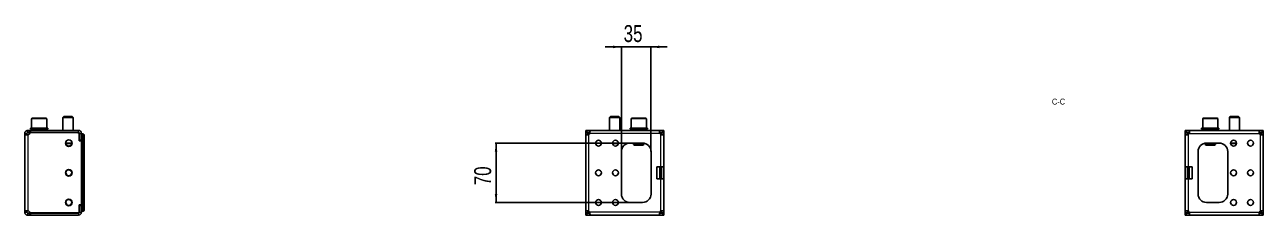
# Model space of a CAD drawing. Header units: millimetres. Extents: x -438 to 2930, y -670 to 593.
# Drawn here: x 1467 to 2930, y 195 to 420 of the extents above; entities that cross this region are included whole.
import ezdxf

# ---------------------------------------------------------------- set-up
doc = ezdxf.new("R2010")
doc.units = ezdxf.units.MM
doc.layers.add('FORMAT', color=7, linetype='Continuous')
doc.styles.add('SLDTEXTSTYLE0', font='TXT', dxfattribs={"width": 0.75})
doc.dimstyles.new('SLDDIMSTYLE0', dxfattribs={"dimtxt": 20, "dimasz": 10, "dimexe": 0, "dimexo": 0.0625, "dimgap": 5, "dimtad": 2, "dimdec": 1, "dimrnd": 1e-09, "dimzin": 12, "dimdsep": 46, "dimtxsty": 'SLDTEXTSTYLE0', "dimsah": 1, "dimcen": 0.09, "dimadec": 0, "dimazin": 3, "dimtfac": 1, "dimtofl": 0, "dimtmove": 0, "dimatfit": 3, "dimfxl": 0, "dimfrac": 2, "dimtolj": 1, "dimtzin": 12, "dimarcsym": 0})
doc.dimstyles.new('SLDDIMSTYLE1', dxfattribs={"dimtxt": 20, "dimasz": 10, "dimexe": 0, "dimexo": 0.0625, "dimgap": 5, "dimtad": 2, "dimdec": 1, "dimrnd": 1e-09, "dimzin": 12, "dimdsep": 46, "dimtxsty": 'SLDTEXTSTYLE0', "dimsah": 1, "dimcen": 0.09, "dimadec": 0, "dimazin": 3, "dimtfac": 1, "dimtmove": 0, "dimatfit": 0, "dimfxl": 0, "dimfrac": 2, "dimtolj": 1, "dimtzin": 12, "dimarcsym": 0})

# ---------------------------------------------------------------- blocks, each defined once
blk = doc.blocks.new('_D_9')
at = {"layer": 'FORMAT'}
for p, q in [((2171.5, 393.4), (2152.3, 393.4)), ((2171.5, 270), (2171.5, 394.4)), ((2206.5, 393.4), (2171.5, 393.4)), ((2206.5, 270), (2206.5, 394.4)), ((2206.5, 393.4), (2225.7, 393.4))]:
    blk.add_line(p, q, dxfattribs=at)
for points in [[(2171.5, 393.4), (2161.5, 395), (2161.5, 391.9)], [(2206.5, 393.4), (2216.5, 391.9), (2216.5, 395)]]:
    blk.add_solid(points, dxfattribs=at)
at = {"layer": 'FORMAT', "insert": (2174.2, 419.2), "char_height": 20, "attachment_point": 1, "style": 'SLDTEXTSTYLE0'}
blk.add_mtext('35', dxfattribs=at)
blk = doc.blocks.new('_D_10')
at = {"layer": 'FORMAT'}
for p, q in [((2181.5, 279.9), (2022.5, 279.9)), ((2023.5, 209.9), (2023.5, 279.9)), ((2181.5, 209.9), (2022.5, 209.9))]:
    blk.add_line(p, q, dxfattribs=at)
for points in [[(2023.5, 279.9), (2022, 269.9), (2025, 269.9)], [(2023.5, 209.9), (2025, 219.9), (2022, 219.9)]]:
    blk.add_solid(points, dxfattribs=at)
at = {"layer": 'FORMAT', "insert": (1997.7, 230.2), "char_height": 20, "attachment_point": 1, "rotation": 90, "style": 'SLDTEXTSTYLE0'}
blk.add_mtext('70', dxfattribs=at)

msp = doc.modelspace()

# ---------------------------------------------------------------- linework, layer by layer
at = {"color": 7, "linetype": 'Continuous', "lineweight": 25}
for p, q in [((1474.96, 308.45), (1474.96, 297.45)), ((1475.96, 309.45), (1491.96, 309.45)), ((1492.96, 297.45), (1492.96, 308.45)), ((1513.04, 311.45), (1511.96, 310.37)), ((1511.96, 310.37), (1511.96, 294.95)), ((1523.96, 310.37), (1511.96, 310.37)), ((1522.89, 311.45), (1513.04, 311.45)), ((1523.96, 310.37), (1522.89, 311.45)), ((1523.96, 294.95), (1523.96, 310.37)), ((2158.58, 311.45), (2157.51, 310.37)), ((2157.51, 310.37), (2157.51, 294.95)), ((2169.51, 310.37), (2157.51, 310.37)), ((2168.43, 311.45), (2158.58, 311.45)), ((2169.51, 310.37), (2168.43, 311.45)), ((2169.51, 294.95), (2169.51, 310.37)), ((2183.01, 308.45), (2183.01, 297.45)), ((2184.01, 309.45), (2192.4, 309.45)), ((2192.4, 309.45), (2200.01, 309.45)), ((2201.01, 297.45), (2201.01, 308.45)), ((2858.01, 308.45), (2858.01, 297.45)), ((2859.01, 309.45), (2867.35, 309.45)), ((2867.35, 309.45), (2875.01, 309.45)), ((2876.01, 297.45), (2876.01, 308.45)), ((2890.58, 311.45), (2889.51, 310.37)), ((2889.51, 310.37), (2889.51, 294.95)), ((2901.51, 310.37), (2889.51, 310.37)), ((2900.43, 311.45), (2890.58, 311.45)), ((2901.51, 310.37), (2900.43, 311.45)), ((2901.51, 294.95), (2901.51, 310.37)), ((1470.46, 292.45), (1470.46, 294.95)), ((1472.86, 294.95), (1470.46, 294.95)), ((1472.86, 294.95), (1472.86, 292.45)), ((1472.86, 294.95), (1473.86, 294.95)), ((1473.71, 297.45), (1473.71, 296.45)), ((1473.71, 297.45), (1473.72, 297.45)), ((1473.71, 296.45), (1473.72, 296.45)), ((1473.72, 297.45), (1473.72, 297.2)), ((1474.51, 297.45), (1473.72, 297.45)), ((1473.72, 296.45), (1473.72, 296.7)), ((1474.51, 296.45), (1473.72, 296.45)), ((1530.46, 294.95), (1473.86, 294.95)), ((1474.51, 297.45), (1474.61, 297.45)), ((1474.51, 296.45), (1474.61, 296.45)), ((1474.61, 297.45), (1474.61, 297.2)), ((1476.75, 297.45), (1474.61, 297.45)), ((1474.61, 296.45), (1474.61, 296.7)), ((1476.75, 296.45), (1474.61, 296.45)), ((1476.75, 297.45), (1476.93, 297.45)), ((1476.75, 296.45), (1476.93, 296.45)), ((1476.93, 297.45), (1476.93, 297.2)), ((1480.09, 297.45), (1476.93, 297.45)), ((1476.93, 296.45), (1476.93, 296.7)), ((1480.09, 296.45), (1476.93, 296.45)), ((1477.96, 296.45), (1477.96, 294.95)), ((1480.09, 297.45), (1480.32, 297.45)), ((1480.09, 296.45), (1480.32, 296.45)), ((1480.32, 297.45), (1480.32, 297.2)), ((1484.01, 297.45), (1480.32, 297.45)), ((1480.32, 296.45), (1480.32, 296.7)), ((1484.01, 296.45), (1480.32, 296.45)), ((1484.01, 297.45), (1484.1, 297.45)), ((1484.01, 296.45), (1484.19, 296.45)), ((1484.19, 296.45), (1484.26, 296.45)), ((1484.23, 297.45), (1484.26, 297.45)), ((1484.26, 297.45), (1484.26, 297.2)), ((1487.93, 297.45), (1484.26, 297.45)), ((1484.26, 296.45), (1484.26, 296.7)), ((1487.93, 296.45), (1484.26, 296.45)), ((1487.93, 297.45), (1488.16, 297.45)), ((1487.93, 296.45), (1488.16, 296.45)), ((1488.16, 297.45), (1488.16, 297.2)), ((1491.25, 297.45), (1488.16, 297.45)), ((1488.16, 296.45), (1488.16, 296.7)), ((1491.25, 296.45), (1488.16, 296.45)), ((1489.96, 294.95), (1489.96, 296.45)), ((1491.25, 297.45), (1491.42, 297.45)), ((1491.25, 296.45), (1491.42, 296.45)), ((1491.42, 297.45), (1491.42, 297.2)), ((1493.45, 297.45), (1491.42, 297.45)), ((1491.42, 296.45), (1491.42, 296.7)), ((1493.45, 296.45), (1491.42, 296.45)), ((1493.45, 297.45), (1493.54, 297.45)), ((1493.45, 296.45), (1493.54, 296.45)), ((1493.54, 297.45), (1493.54, 297.2)), ((1494.21, 297.45), (1493.54, 297.45)), ((1493.54, 296.45), (1493.54, 296.7)), ((1494.21, 296.45), (1493.54, 296.45)), ((1494.21, 296.45), (1494.21, 297.45)), ((2129.51, 292.45), (2129.51, 294.95)), ((2129.51, 294.95), (2130.62, 294.95)), ((2134.34, 294.95), (2130.62, 294.95)), ((2216.68, 294.95), (2134.34, 294.95)), ((2134.34, 294.95), (2134.34, 292.73)), ((2181.76, 297.45), (2181.76, 296.45)), ((2181.76, 297.45), (2181.76, 297.2)), ((2182.59, 297.45), (2181.76, 297.45)), ((2181.76, 297.45), (2181.76, 297.45)), ((2181.76, 296.45), (2181.76, 296.7)), ((2182.59, 296.45), (2181.76, 296.45)), ((2181.76, 296.45), (2181.76, 296.45)), ((2182.59, 297.45), (2182.69, 297.45)), ((2182.59, 296.45), (2182.69, 296.45)), ((2182.69, 297.45), (2182.69, 297.2)), ((2184.86, 297.45), (2182.69, 297.45)), ((2182.69, 296.45), (2182.69, 296.7)), ((2184.86, 296.45), (2182.69, 296.45)), ((2184.86, 297.45), (2185.04, 297.45)), ((2184.86, 296.45), (2185.04, 296.45)), ((2185.04, 297.45), (2185.04, 297.2)), ((2188.22, 297.45), (2185.04, 297.45)), ((2185.04, 296.45), (2185.04, 296.7)), ((2188.22, 296.45), (2185.04, 296.45)), ((2186.01, 296.45), (2186.01, 294.95)), ((2188.22, 297.45), (2188.45, 297.45)), ((2188.22, 296.45), (2188.45, 296.45)), ((2188.45, 297.45), (2188.45, 297.2)), ((2192.15, 297.45), (2188.45, 297.45)), ((2188.45, 296.45), (2188.45, 296.7)), ((2192.15, 296.45), (2188.45, 296.45)), ((2192.15, 297.45), (2192.44, 297.45)), ((2192.15, 297.45), (2192.22, 297.45)), ((2192.15, 296.45), (2192.3, 296.45)), ((2192.3, 296.45), (2192.4, 296.45)), ((2192.35, 297.45), (2192.4, 297.45)), ((2192.4, 297.45), (2192.4, 297.2)), ((2196.06, 297.45), (2192.4, 297.45)), ((2192.4, 296.45), (2192.4, 296.7)), ((2196.06, 296.45), (2192.4, 296.45)), ((2196.06, 297.45), (2196.29, 297.45)), ((2196.06, 296.45), (2196.29, 296.45)), ((2196.29, 297.45), (2196.29, 297.2)), ((2199.35, 297.45), (2196.29, 297.45)), ((2196.29, 296.45), (2196.29, 296.7)), ((2199.35, 296.45), (2196.29, 296.45)), ((2198.01, 294.95), (2198.01, 296.45)), ((2199.35, 297.45), (2199.53, 297.45)), ((2199.35, 296.45), (2199.53, 296.45)), ((2199.53, 297.45), (2199.53, 297.2)), ((2201.53, 297.45), (2199.53, 297.45)), ((2199.53, 296.45), (2199.53, 296.7)), ((2201.53, 296.45), (2199.53, 296.45)), ((2201.53, 297.45), (2201.62, 297.45)), ((2201.53, 296.45), (2201.62, 296.45)), ((2201.62, 297.45), (2201.62, 297.2)), ((2202.26, 297.45), (2201.62, 297.45)), ((2201.62, 296.45), (2201.62, 296.7)), ((2202.26, 296.45), (2201.62, 296.45)), ((2202.26, 296.45), (2202.26, 297.45)), ((2216.68, 294.95), (2216.68, 292.45)), ((2220.4, 294.95), (2216.68, 294.95)), ((2220.4, 294.95), (2221.51, 294.95)), ((2221.51, 294.95), (2221.51, 292.45)), ((2837.51, 292.45), (2837.51, 294.95)), ((2837.51, 294.95), (2838.62, 294.95)), ((2842.34, 294.95), (2838.62, 294.95)), ((2924.68, 294.95), (2842.34, 294.95)), ((2842.34, 294.95), (2842.34, 292.73)), ((2856.76, 297.45), (2856.76, 296.45)), ((2856.76, 297.45), (2856.76, 297.2)), ((2857.59, 297.45), (2856.76, 297.45)), ((2856.76, 297.45), (2856.76, 297.45)), ((2856.76, 296.45), (2856.76, 296.7)), ((2857.59, 296.45), (2856.76, 296.45)), ((2856.76, 296.45), (2856.76, 296.45)), ((2857.59, 297.45), (2857.7, 297.45)), ((2857.59, 296.45), (2857.7, 296.45)), ((2857.7, 297.45), (2857.7, 297.2)), ((2859.86, 297.45), (2857.7, 297.45)), ((2857.7, 296.45), (2857.7, 296.7)), ((2859.86, 296.45), (2857.7, 296.45)), ((2859.86, 297.45), (2860.04, 297.45)), ((2859.86, 296.45), (2860.04, 296.45)), ((2860.04, 297.45), (2860.04, 297.2)), ((2863.22, 297.45), (2860.04, 297.45)), ((2860.04, 296.45), (2860.04, 296.7)), ((2863.22, 296.45), (2860.04, 296.45)), ((2861.01, 296.45), (2861.01, 294.95)), ((2863.22, 297.45), (2863.45, 297.45)), ((2863.22, 296.45), (2863.45, 296.45)), ((2863.45, 297.45), (2863.45, 297.2)), ((2867.15, 297.45), (2863.45, 297.45)), ((2863.45, 296.45), (2863.45, 296.7)), ((2867.15, 296.45), (2863.45, 296.45)), ((2867.15, 297.45), (2867.39, 297.45)), ((2867.15, 297.45), (2867.23, 297.45)), ((2867.15, 296.45), (2867.31, 296.45)), ((2867.31, 296.45), (2867.4, 296.45)), ((2867.35, 297.45), (2867.4, 297.45)), ((2867.4, 297.45), (2867.4, 297.2)), ((2871.06, 297.45), (2867.4, 297.45)), ((2867.4, 296.45), (2867.4, 296.7)), ((2871.06, 296.45), (2867.4, 296.45)), ((2871.06, 297.45), (2871.29, 297.45)), ((2871.06, 296.45), (2871.29, 296.45)), ((2871.29, 297.45), (2871.29, 297.2)), ((2874.36, 297.45), (2871.29, 297.45)), ((2871.29, 296.45), (2871.29, 296.7)), ((2874.36, 296.45), (2871.29, 296.45)), ((2873.01, 294.95), (2873.01, 296.45)), ((2874.36, 297.45), (2874.53, 297.45)), ((2874.36, 296.45), (2874.53, 296.45)), ((2874.53, 297.45), (2874.53, 297.2)), ((2876.53, 297.45), (2874.53, 297.45)), ((2874.53, 296.45), (2874.53, 296.7)), ((2876.53, 296.45), (2874.53, 296.45)), ((2876.53, 297.45), (2876.62, 297.45)), ((2876.53, 296.45), (2876.62, 296.45)), ((2876.62, 297.45), (2876.62, 297.2)), ((2877.26, 297.45), (2876.62, 297.45)), ((2876.62, 296.45), (2876.62, 296.7)), ((2877.26, 296.45), (2876.62, 296.45)), ((2877.26, 296.45), (2877.26, 297.45)), ((2924.68, 292.45), (2924.68, 294.95)), ((2928.4, 294.95), (2924.68, 294.95)), ((2928.4, 294.95), (2929.51, 294.95)), ((2929.51, 294.95), (2929.51, 292.45)), ((1469.46, 291.45), (1466.96, 291.45)), ((1466.96, 291.45), (1466.96, 290.23)), ((1469.46, 290.23), (1466.96, 290.23)), ((1466.96, 290.23), (1466.96, 199.67)), ((1469.46, 291.45), (1469.46, 290.23)), ((1472.87, 292.45), (1470.46, 292.45)), ((1473.86, 292.45), (1472.86, 292.45)), ((1473.86, 292.45), (1530.46, 292.45)), ((1473.89, 292.35), (1528.86, 292.35)), ((1507.71, 292.45), (1507.71, 292.35)), ((1508, 292.45), (1508, 292.35)), ((1509.69, 292.45), (1509.69, 292.35)), ((1512.64, 292.45), (1512.64, 292.35)), ((1522.93, 279.45), (1514.99, 279.45)), ((1516.39, 292.45), (1516.39, 292.35)), ((1520.39, 292.45), (1520.39, 292.35)), ((1524.02, 292.45), (1524.02, 292.35)), ((1526.72, 292.45), (1526.72, 292.35)), ((1528.09, 292.45), (1528.09, 292.35)), ((1528.21, 292.35), (1528.21, 292.45)), ((1531.36, 282.85), (1531.36, 289.85)), ((1531.36, 284.43), (1531.46, 284.21)), ((1533.96, 282.85), (1531.36, 282.85)), ((1531.46, 291.45), (1531.46, 283.5)), ((1533.96, 283.5), (1531.46, 283.5)), ((1533.96, 291.45), (1533.96, 283.5)), ((1533.96, 291.2), (1534.16, 291.2)), ((1533.96, 201.47), (1533.96, 288.92)), ((1533.96, 282.85), (1533.96, 207.05)), ((1534.16, 291.2), (1535.85, 290.74)), ((1534.16, 202.1), (1534.16, 288.3)), ((1536.96, 287.85), (1536.96, 289.3)), ((1536.96, 287.85), (1536.96, 213.4)), ((2130.62, 292.45), (2129.51, 292.45)), ((2129.51, 292.45), (2129.51, 292.35)), ((2129.51, 292.35), (2132.01, 292.35)), ((2129.51, 291.74), (2129.51, 292.35)), ((2129.51, 291.74), (2129.51, 289.67)), ((2129.51, 200.22), (2129.51, 289.67)), ((2129.51, 289.67), (2130.6, 289.67)), ((2134.34, 292.45), (2130.62, 292.45)), ((2132.01, 292.35), (2132.01, 291.74)), ((2132.01, 291.74), (2132.01, 289.92)), ((2167.97, 279.45), (2161.04, 279.45)), ((2196.51, 279.95), (2181.51, 279.95)), ((2183.18, 279.85), (2183.16, 279.85)), ((2183.18, 279.85), (2183.18, 279.85)), ((2183.28, 279.85), (2183.18, 279.85)), ((2183.28, 279.95), (2183.28, 279.85)), ((2186.53, 279.85), (2183.28, 279.85)), ((2186.01, 279.85), (2186.01, 278.52)), ((2186.01, 278.52), (2187.08, 277.45)), ((2186.01, 278.52), (2192.3, 278.52)), ((2186.53, 279.85), (2188.43, 279.85)), ((2188.99, 279.85), (2188.43, 279.85)), ((2195.03, 279.85), (2188.99, 279.85)), ((2192.3, 278.52), (2198.01, 278.52)), ((2195.58, 279.85), (2195.03, 279.85)), ((2195.58, 279.85), (2197.48, 279.85)), ((2196.93, 277.45), (2198.01, 278.52)), ((2197.92, 279.85), (2197.48, 279.85)), ((2198.01, 278.52), (2198.01, 279.83)), ((2220.4, 292.45), (2216.68, 292.45)), ((2219.01, 292.35), (2221.51, 292.35)), ((2219.01, 291.74), (2219.01, 292.35)), ((2219.01, 289.9), (2219.01, 291.74)), ((2221.51, 292.45), (2220.4, 292.45)), ((2221.51, 292.35), (2221.51, 292.45)), ((2221.51, 292.35), (2221.51, 291.74)), ((2221.51, 289.67), (2221.51, 291.74)), ((2221.51, 251.95), (2221.51, 289.67)), ((2838.62, 292.45), (2837.51, 292.45)), ((2837.51, 292.45), (2837.51, 292.35)), ((2837.51, 292.35), (2840.01, 292.35)), ((2837.51, 291.74), (2837.51, 292.35)), ((2837.51, 291.74), (2837.51, 289.67)), ((2837.51, 289.67), (2838.6, 289.67)), ((2837.51, 289.67), (2837.51, 251.95)), ((2842.34, 292.45), (2838.62, 292.45)), ((2840.01, 292.35), (2840.01, 291.74)), ((2840.01, 291.74), (2840.01, 289.92)), ((2861.01, 279.83), (2861.01, 278.52)), ((2861.01, 278.52), (2862.08, 277.45)), ((2861.01, 278.52), (2867.26, 278.52)), ((2861.53, 279.85), (2861.1, 279.85)), ((2861.53, 279.85), (2863.43, 279.85)), ((2877.51, 279.95), (2862.51, 279.95)), ((2863.99, 279.85), (2863.43, 279.85)), ((2870.03, 279.85), (2863.99, 279.85)), ((2867.26, 278.52), (2873.01, 278.52)), ((2870.58, 279.85), (2870.03, 279.85)), ((2870.58, 279.85), (2872.48, 279.85)), ((2871.93, 277.45), (2873.01, 278.52)), ((2875.74, 279.85), (2872.48, 279.85)), ((2873.01, 278.52), (2873.01, 279.85)), ((2875.74, 279.85), (2875.74, 279.95)), ((2875.84, 279.85), (2875.74, 279.85)), ((2875.86, 279.85), (2875.84, 279.85)), ((2875.84, 279.85), (2875.84, 279.85)), ((2897.97, 279.45), (2891.04, 279.45)), ((2928.4, 292.45), (2924.68, 292.45)), ((2927.01, 292.35), (2929.51, 292.35)), ((2927.01, 291.74), (2927.01, 292.35)), ((2927.01, 289.9), (2927.01, 291.74)), ((2929.51, 292.45), (2928.4, 292.45)), ((2929.51, 292.35), (2929.51, 292.45)), ((2929.51, 292.35), (2929.51, 291.74)), ((2929.51, 289.67), (2929.51, 291.74)), ((2929.51, 289.67), (2929.51, 200.22)), ((2171.51, 269.95), (2171.51, 219.95)), ((2187.08, 277.45), (2192.25, 277.45)), ((2192.25, 277.45), (2196.93, 277.45)), ((2206.51, 219.95), (2206.51, 269.95)), ((2852.51, 269.95), (2852.51, 219.95)), ((2862.08, 277.45), (2867.22, 277.45)), ((2867.22, 277.45), (2871.93, 277.45)), ((2887.51, 219.95), (2887.51, 269.95)), ((2213.51, 251.95), (2218.01, 251.95)), ((2213.51, 251.95), (2213.51, 237.95)), ((2221.51, 251.95), (2218.01, 251.95)), ((2219.01, 237.95), (2219.01, 251.95)), ((2221.51, 237.95), (2221.51, 251.95)), ((2841.01, 251.95), (2837.51, 251.95)), ((2837.51, 251.95), (2837.51, 237.95)), ((2840.01, 251.95), (2840.01, 237.95)), ((2845.51, 251.95), (2841.01, 251.95)), ((2845.51, 237.95), (2845.51, 251.95)), ((2213.51, 237.95), (2218.01, 237.95)), ((2218.01, 237.95), (2221.51, 237.95)), ((2221.51, 200.22), (2221.51, 237.95)), ((2837.51, 237.95), (2841.01, 237.95)), ((2837.51, 237.95), (2837.51, 200.22)), ((2845.51, 237.95), (2841.01, 237.95)), ((1531.36, 207.05), (1533.96, 207.05)), ((1531.36, 200.05), (1531.36, 207.05)), ((1531.36, 205.97), (1531.46, 206.18)), ((1531.46, 206.4), (1531.46, 198.45)), ((1533.96, 206.4), (1531.46, 206.4)), ((1533.96, 206.4), (1533.96, 198.45)), ((1536.96, 213.4), (1536.96, 205.2)), ((1537.16, 211.45), (1536.96, 211.45)), ((1537.16, 211.42), (1536.96, 211.42)), ((1537.16, 211.4), (1536.96, 211.4)), ((1537.16, 207.2), (1536.96, 207.2)), ((1537.16, 207.14), (1536.96, 207.14)), ((1536.96, 205.2), (1536.96, 202.55)), ((1537.16, 210.96), (1537.16, 207.64)), ((2181.51, 209.95), (2196.51, 209.95)), ((2862.51, 209.95), (2877.51, 209.95)), ((1466.96, 199.67), (1469.46, 199.67)), ((1466.96, 199.67), (1466.96, 198.45)), ((1466.96, 198.45), (1469.46, 198.45)), ((1469.46, 199.67), (1469.46, 198.45)), ((1470.46, 194.95), (1470.46, 197.45)), ((1470.46, 197.45), (1472.86, 197.45)), ((1470.46, 194.95), (1472.86, 194.95)), ((1472.86, 197.45), (1472.86, 194.95)), ((1472.86, 197.45), (1473.86, 197.45)), ((1473.86, 194.95), (1472.86, 194.95)), ((1530.46, 197.45), (1473.86, 197.45)), ((1473.86, 194.95), (1530.46, 194.95)), ((1528.86, 197.55), (1473.89, 197.55)), ((1534.16, 199.2), (1533.96, 199.2)), ((1535.85, 199.65), (1534.16, 199.2)), ((1536.96, 201.1), (1536.96, 202.55)), ((2129.51, 200.22), (2129.51, 198.16)), ((2129.51, 197.55), (2129.51, 198.16)), ((2132.01, 197.55), (2129.51, 197.55)), ((2129.51, 197.55), (2129.51, 197.45)), ((2129.51, 194.95), (2129.51, 197.45)), ((2129.51, 197.45), (2130.62, 197.45)), ((2130.62, 194.95), (2129.51, 194.95)), ((2130.62, 197.45), (2134.34, 197.45)), ((2130.62, 194.95), (2134.34, 194.95)), ((2132.01, 200), (2132.01, 198.16)), ((2132.01, 198.16), (2132.01, 197.55)), ((2134.34, 197.45), (2134.34, 194.95)), ((2134.34, 194.95), (2216.68, 194.95)), ((2216.68, 197.45), (2220.4, 197.45)), ((2216.68, 194.95), (2216.68, 197.16)), ((2216.68, 194.95), (2220.4, 194.95)), ((2219.01, 198.16), (2219.01, 199.98)), ((2219.01, 197.55), (2219.01, 198.16)), ((2221.51, 197.55), (2219.01, 197.55)), ((2220.4, 197.45), (2221.51, 197.45)), ((2221.51, 194.95), (2220.4, 194.95)), ((2221.51, 200.22), (2220.41, 200.22)), ((2221.51, 198.16), (2221.51, 200.22)), ((2221.51, 198.16), (2221.51, 197.55)), ((2221.51, 197.45), (2221.51, 197.55)), ((2221.51, 197.45), (2221.51, 194.95)), ((2837.51, 200.22), (2837.51, 198.16)), ((2837.51, 197.55), (2837.51, 198.16)), ((2840.01, 197.55), (2837.51, 197.55)), ((2837.51, 197.55), (2837.51, 197.45)), ((2837.51, 194.95), (2837.51, 197.45)), ((2837.51, 197.45), (2838.62, 197.45)), ((2838.62, 194.95), (2837.51, 194.95)), ((2838.62, 197.45), (2842.34, 197.45)), ((2838.62, 194.95), (2842.34, 194.95)), ((2840.01, 200), (2840.01, 198.16)), ((2840.01, 198.16), (2840.01, 197.55)), ((2842.34, 194.95), (2842.34, 197.45)), ((2842.34, 194.95), (2924.68, 194.95)), ((2924.68, 197.45), (2928.4, 197.45)), ((2924.68, 194.95), (2924.68, 197.16)), ((2924.68, 194.95), (2928.4, 194.95)), ((2927.01, 198.16), (2927.01, 199.98)), ((2927.01, 197.55), (2927.01, 198.16)), ((2929.51, 197.55), (2927.01, 197.55)), ((2928.4, 197.45), (2929.51, 197.45)), ((2929.51, 194.95), (2928.4, 194.95)), ((2929.51, 200.22), (2928.41, 200.22)), ((2929.51, 198.16), (2929.51, 200.22)), ((2929.51, 198.16), (2929.51, 197.55)), ((2929.51, 197.45), (2929.51, 197.55)), ((2929.51, 197.45), (2929.51, 194.95))]:
    msp.add_line(p, q, dxfattribs=at)
at = {"color": 8, "linetype": 'Continuous', "lineweight": 18}
for p, q in [((1492.96, 308.45), (1474.96, 308.45)), ((2192.44, 308.45), (2183.01, 308.45)), ((2201.01, 308.45), (2192.44, 308.45)), ((2867.39, 308.45), (2858.01, 308.45)), ((2876.01, 308.45), (2867.39, 308.45)), ((1473.86, 294.95), (1473.86, 292.45)), ((1530.46, 292.45), (1530.46, 294.95)), ((2130.62, 294.95), (2130.62, 292.45)), ((2220.4, 292.45), (2220.4, 294.95)), ((2838.62, 294.95), (2838.62, 292.45)), ((2928.4, 292.45), (2928.4, 294.95)), ((1470.46, 289.67), (1470.46, 200.22)), ((1514.99, 280.45), (1522.93, 280.45)), ((1531.46, 291.45), (1533.96, 291.45)), ((1533.76, 282.85), (1533.76, 283.5)), ((1535.85, 287.85), (1534.16, 288.3)), ((1535.85, 202.55), (1535.85, 287.85)), ((1536.96, 287.85), (1535.85, 287.85)), ((2132.01, 291.74), (2129.51, 291.74)), ((2132.01, 291.45), (2134.09, 291.45)), ((2133.01, 199.67), (2133.01, 290.23)), ((2216.92, 291.45), (2134.09, 291.45)), ((2161.04, 280.45), (2167.97, 280.45)), ((2188.43, 279.95), (2188.43, 279.85)), ((2188.99, 279.95), (2188.99, 279.85)), ((2195.03, 279.95), (2195.03, 279.85)), ((2195.58, 279.95), (2195.58, 279.85)), ((2216.92, 291.45), (2219.01, 291.45)), ((2218.01, 251.95), (2218.01, 290.23)), ((2221.51, 291.74), (2219.01, 291.74)), ((2840.01, 291.74), (2837.51, 291.74)), ((2840.01, 291.45), (2842.09, 291.45)), ((2841.01, 290.23), (2841.01, 251.95)), ((2842.09, 291.45), (2924.92, 291.45)), ((2863.43, 279.95), (2863.43, 279.85)), ((2863.99, 279.95), (2863.99, 279.85)), ((2870.03, 279.95), (2870.03, 279.85)), ((2870.58, 279.95), (2870.58, 279.85)), ((2891.04, 280.45), (2897.97, 280.45)), ((2924.92, 291.45), (2927.01, 291.45)), ((2926.01, 290.23), (2926.01, 199.67)), ((2929.51, 291.74), (2927.01, 291.74)), ((2216.81, 237.95), (2216.81, 251.95)), ((2217.01, 251.95), (2217.01, 237.95)), ((2217.12, 237.95), (2217.12, 251.95)), ((2217.32, 251.95), (2217.32, 237.95)), ((2218.2, 237.95), (2218.2, 251.95)), ((2218.4, 251.95), (2218.4, 237.95)), ((2218.5, 237.95), (2218.5, 251.95)), ((2218.7, 251.95), (2218.7, 237.95)), ((2840.31, 237.95), (2840.31, 251.95)), ((2840.51, 251.95), (2840.51, 237.95)), ((2840.62, 237.95), (2840.62, 251.95)), ((2840.82, 251.95), (2840.82, 237.95)), ((2841.7, 237.95), (2841.7, 251.95)), ((2841.9, 251.95), (2841.9, 237.95)), ((2842, 237.95), (2842, 251.95)), ((2842.2, 251.95), (2842.2, 237.95)), ((2218.01, 199.67), (2218.01, 237.95)), ((2841.01, 237.95), (2841.01, 199.67)), ((1533.76, 206.4), (1533.76, 207.05)), ((1537.16, 210.96), (1536.96, 210.96)), ((1537.16, 207.64), (1536.96, 207.64)), ((1473.86, 197.45), (1473.86, 194.95)), ((1530.46, 197.45), (1530.46, 194.95)), ((1531.46, 198.45), (1533.96, 198.45)), ((1534.16, 202.1), (1535.85, 202.55)), ((1535.85, 202.55), (1536.96, 202.55)), ((2129.51, 198.16), (2132.01, 198.16)), ((2130.62, 197.45), (2130.62, 194.95)), ((2134.09, 198.45), (2132.01, 198.45)), ((2216.92, 198.45), (2134.09, 198.45)), ((2219.01, 198.45), (2216.92, 198.45)), ((2219.01, 198.16), (2221.51, 198.16)), ((2220.4, 194.95), (2220.4, 197.45)), ((2837.51, 198.16), (2840.01, 198.16)), ((2838.62, 197.45), (2838.62, 194.95)), ((2842.09, 198.45), (2840.01, 198.45)), ((2842.09, 198.45), (2924.92, 198.45)), ((2927.01, 198.45), (2924.92, 198.45)), ((2927.01, 198.16), (2929.51, 198.16)), ((2928.4, 194.95), (2928.4, 197.45))]:
    msp.add_line(p, q, dxfattribs=at)
at = {"color": 7, "linetype": 'Continuous', "lineweight": 25}
for centre, radius in [((1518.96, 279.95), 4), ((2144.51, 279.95), 3.5), ((2164.51, 279.95), 3.5), ((2894.51, 279.95), 3.5), ((2914.51, 279.95), 3.5), ((1518.96, 244.95), 4), ((1518.96, 244.95), 3.5), ((2144.51, 244.95), 3.5), ((2164.51, 244.95), 3.5), ((2894.51, 244.95), 3.5), ((2914.51, 244.95), 3.5), ((1518.96, 209.95), 4), ((1518.96, 209.95), 3.5), ((2144.51, 209.95), 3.5), ((2164.51, 209.95), 3.5), ((2894.51, 209.95), 3.5), ((2914.51, 209.95), 3.5)]:
    msp.add_circle(centre, radius, dxfattribs=at)
for centre, radius, start, end in [((1475.96, 308.45), 1, 90, 180), ((1491.96, 308.45), 1, 0, 90), ((2184.01, 308.45), 1, 90, 180), ((2200.01, 308.45), 1, 0, 90), ((2859.01, 308.45), 1, 90, 180), ((2875.01, 308.45), 1, 0, 90), ((1530.46, 291.45), 3.5, 0, 90), ((1469.74, 293.1), 3.5, 281.89481, 337.11462), ((1473.89, 291.35), 1, 90, 157.11462), ((1476.61, 292.1), 0.35, 45.58469, 90), ((1491.31, 292.1), 0.35, 90, 134.41531), ((1518.96, 279.95), 3.5, 188.21321, 351.78679), ((1528.86, 289.85), 2.5, 360, 90), ((1530.46, 291.45), 1, 0, 90), ((1535.46, 289.3), 1.5, 0, 75), ((2131.01, 293.1), 3.5, 304.8499, 331.87293), ((2181.51, 269.95), 10, 90, 180), ((2196.51, 269.95), 10, 0, 90), ((2220.01, 293.1), 3.5, 208.12707, 235.1501), ((2839.01, 293.1), 3.5, 304.8499, 331.87293), ((2862.51, 269.95), 10, 90, 180), ((2877.51, 269.95), 10, 0, 90), ((2928.01, 293.1), 3.5, 208.12707, 235.1501), ((2181.51, 219.95), 10, 180, 270), ((2196.51, 219.95), 10, 270, 0), ((2862.51, 219.95), 10, 180, 270), ((2877.51, 219.95), 10, 270, 0), ((1469.74, 196.8), 3.5, 22.88538, 78.10519), ((1473.89, 198.55), 1, 202.88538, 270), ((1476.61, 197.8), 0.35, 270, 314.41531), ((1491.31, 197.8), 0.35, 225.58469, 270), ((1528.86, 200.05), 2.5, 270, 0), ((1530.46, 198.45), 1, 270, 360), ((1530.46, 198.45), 3.5, 270, 360), ((1535.46, 201.1), 1.5, 285, 0), ((2131.01, 196.8), 3.5, 28.12707, 55.1501), ((2220.01, 196.8), 3.5, 124.8499, 151.87293), ((2839.01, 196.8), 3.5, 28.12707, 55.1501), ((2928.01, 196.8), 3.5, 124.8499, 151.87293)]:
    msp.add_arc(centre, radius, start, end, dxfattribs=at)
for centre, major_axis, start_param, end_param in [((1522.57, 291.2), (11.57, -3.1), 0.0670375, 0.2530722), ((1522.57, 199.2), (11.57, 3.1), 6.0301131, 6.2161478)]:
    msp.add_ellipse(centre, major_axis=major_axis, ratio=0.2505628, start_param=start_param, end_param=end_param, dxfattribs=at)
at = {"color": 8, "linetype": 'Continuous', "lineweight": 18}
for centre, major_axis, start_param, end_param in [((1535.46, 287.74), (0.38, 3), 4.762686, 6.2664448), ((1535.46, 202.65), (-0.38, 3), 3.1583332, 4.662092)]:
    msp.add_ellipse(centre, major_axis=major_axis, ratio=0.1230384, start_param=start_param, end_param=end_param, dxfattribs=at)
at = {"color": 7, "linetype": 'Continuous', "lineweight": 25}
for points, knots in [([(1470.46, 294.95), (1470.17, 294.93), (1469.61, 294.89), (1468.71, 294.53), (1467.83, 293.86), (1467.11, 292.76), (1467.01, 291.89), (1466.96, 291.45)], [0, 0, 0, 0, 0.16069, 0.3013121, 0.5219513, 0.7535732, 1, 1, 1, 1]), ([(1473.72, 297.2), (1473.71, 297.24), (1473.71, 297.3), (1473.71, 297.38), (1473.71, 297.43), (1473.71, 297.45)], [0, 0, 0, 0, 0.4999808, 0.7499881, 1, 1, 1, 1]), ([(1473.71, 296.45), (1473.71, 296.47), (1473.71, 296.51), (1473.71, 296.59), (1473.71, 296.66), (1473.72, 296.7)], [0, 0, 0, 0, 0.2501401, 0.5002802, 1, 1, 1, 1]), ([(1474.61, 297.2), (1474.59, 297.24), (1474.57, 297.3), (1474.54, 297.38), (1474.52, 297.43), (1474.51, 297.45)], [0, 0, 0, 0, 0.4999808, 0.7499881, 1, 1, 1, 1]), ([(1474.51, 296.45), (1474.52, 296.47), (1474.54, 296.51), (1474.57, 296.59), (1474.59, 296.66), (1474.61, 296.7)], [0, 0, 0, 0, 0.2501401, 0.5002802, 1, 1, 1, 1]), ([(1476.93, 297.2), (1476.9, 297.24), (1476.85, 297.3), (1476.79, 297.38), (1476.77, 297.43), (1476.75, 297.45)], [0, 0, 0, 0, 0.4999808, 0.7499881, 1, 1, 1, 1]), ([(1476.75, 296.45), (1476.77, 296.47), (1476.79, 296.51), (1476.85, 296.59), (1476.9, 296.66), (1476.93, 296.7)], [0, 0, 0, 0, 0.2501401, 0.5002802, 1, 1, 1, 1]), ([(1480.32, 297.2), (1480.28, 297.24), (1480.22, 297.3), (1480.14, 297.38), (1480.11, 297.43), (1480.09, 297.45)], [0, 0, 0, 0, 0.4999808, 0.7499881, 1, 1, 1, 1]), ([(1480.09, 296.45), (1480.11, 296.47), (1480.14, 296.51), (1480.22, 296.59), (1480.28, 296.66), (1480.32, 296.7)], [0, 0, 0, 0, 0.2501401, 0.5002802, 1, 1, 1, 1]), ([(1484.26, 297.2), (1484.22, 297.24), (1484.16, 297.3), (1484.08, 297.38), (1484.03, 297.43), (1484.01, 297.45)], [0, 0, 0, 0, 0.4999808, 0.7499881, 1, 1, 1, 1]), ([(1484.01, 296.45), (1484.03, 296.47), (1484.08, 296.51), (1484.16, 296.59), (1484.22, 296.66), (1484.26, 296.7)], [0, 0, 0, 0, 0.2501401, 0.5002802, 1, 1, 1, 1]), ([(1484.26, 297.2), (1484.25, 297.27), (1484.22, 297.4), (1484.2, 297.43), (1484.19, 297.45)], [0, 0, 0, 0, 0.5617942, 1, 1, 1, 1]), ([(1484.26, 296.7), (1484.25, 296.62), (1484.22, 296.49), (1484.2, 296.46), (1484.19, 296.45)], [0, 0, 0, 0, 0.5617942, 1, 1, 1, 1]), ([(1488.16, 297.2), (1488.12, 297.24), (1488.07, 297.3), (1487.99, 297.38), (1487.95, 297.43), (1487.93, 297.45)], [0, 0, 0, 0, 0.49998083, 0.7499881, 1, 1, 1, 1]), ([(1487.93, 296.45), (1487.95, 296.47), (1487.99, 296.51), (1488.07, 296.59), (1488.12, 296.66), (1488.16, 296.7)], [0, 0, 0, 0, 0.2501401, 0.5002802, 1, 1, 1, 1]), ([(1491.42, 297.2), (1491.39, 297.24), (1491.35, 297.3), (1491.29, 297.38), (1491.26, 297.43), (1491.25, 297.45)], [0, 0, 0, 0, 0.49998083, 0.7499881, 1, 1, 1, 1]), ([(1491.25, 296.45), (1491.26, 296.47), (1491.29, 296.51), (1491.35, 296.59), (1491.39, 296.66), (1491.42, 296.7)], [0, 0, 0, 0, 0.2501401, 0.5002802, 1, 1, 1, 1]), ([(1493.54, 297.2), (1493.53, 297.24), (1493.5, 297.3), (1493.47, 297.38), (1493.46, 297.43), (1493.45, 297.45)], [0, 0, 0, 0, 0.4999808, 0.7499881, 1, 1, 1, 1]), ([(1493.45, 296.45), (1493.46, 296.47), (1493.47, 296.51), (1493.5, 296.59), (1493.53, 296.66), (1493.54, 296.7)], [0, 0, 0, 0, 0.2501401, 0.5002802, 1, 1, 1, 1]), ([(2134.09, 291.45), (2134.15, 291.71), (2134.25, 292.2), (2134.39, 293.02), (2134.5, 293.73), (2134.51, 294.29), (2134.49, 294.65), (2134.44, 294.9), (2134.37, 294.93), (2134.34, 294.95)], [0, 0, 0, 0, 0.1440667, 0.2712756, 0.4749075, 0.5979974, 0.7263376, 0.8602454, 1, 1, 1, 1]), ([(2181.76, 297.2), (2181.76, 297.24), (2181.76, 297.3), (2181.76, 297.38), (2181.76, 297.43), (2181.76, 297.45)], [0, 0, 0, 0, 0.4999808, 0.7499881, 1, 1, 1, 1]), ([(2181.76, 296.45), (2181.76, 296.47), (2181.76, 296.51), (2181.76, 296.59), (2181.76, 296.66), (2181.76, 296.7)], [0, 0, 0, 0, 0.2501401, 0.5002802, 1, 1, 1, 1]), ([(2182.69, 297.2), (2182.68, 297.24), (2182.65, 297.3), (2182.62, 297.38), (2182.6, 297.43), (2182.59, 297.45)], [0, 0, 0, 0, 0.4999808, 0.7499881, 1, 1, 1, 1]), ([(2182.59, 296.45), (2182.6, 296.47), (2182.62, 296.51), (2182.65, 296.59), (2182.68, 296.66), (2182.69, 296.7)], [0, 0, 0, 0, 0.2501401, 0.5002802, 1, 1, 1, 1]), ([(2185.04, 297.2), (2185.01, 297.24), (2184.96, 297.3), (2184.9, 297.38), (2184.87, 297.43), (2184.86, 297.45)], [0, 0, 0, 0, 0.4999808, 0.7499881, 1, 1, 1, 1]), ([(2184.86, 296.45), (2184.87, 296.47), (2184.9, 296.51), (2184.96, 296.59), (2185.01, 296.66), (2185.04, 296.7)], [0, 0, 0, 0, 0.25014008, 0.50028016, 1, 1, 1, 1]), ([(2188.45, 297.2), (2188.41, 297.24), (2188.35, 297.3), (2188.27, 297.38), (2188.23, 297.43), (2188.22, 297.45)], [0, 0, 0, 0, 0.4999808, 0.7499881, 1, 1, 1, 1]), ([(2188.22, 296.45), (2188.23, 296.47), (2188.27, 296.51), (2188.35, 296.59), (2188.41, 296.66), (2188.45, 296.7)], [0, 0, 0, 0, 0.2501401, 0.5002802, 1, 1, 1, 1]), ([(2192.4, 297.2), (2192.36, 297.24), (2192.29, 297.3), (2192.21, 297.38), (2192.17, 297.43), (2192.15, 297.45)], [0, 0, 0, 0, 0.4999808, 0.7499881, 1, 1, 1, 1]), ([(2192.15, 296.45), (2192.17, 296.47), (2192.21, 296.51), (2192.29, 296.59), (2192.36, 296.66), (2192.4, 296.7)], [0, 0, 0, 0, 0.2501401, 0.5002802, 1, 1, 1, 1]), ([(2192.4, 297.2), (2192.38, 297.27), (2192.35, 297.4), (2192.32, 297.43), (2192.3, 297.45)], [0, 0, 0, 0, 0.5617942, 1, 1, 1, 1]), ([(2192.4, 296.7), (2192.38, 296.62), (2192.35, 296.49), (2192.32, 296.46), (2192.3, 296.45)], [0, 0, 0, 0, 0.5617942, 1, 1, 1, 1]), ([(2196.29, 297.2), (2196.25, 297.24), (2196.19, 297.3), (2196.12, 297.38), (2196.08, 297.43), (2196.06, 297.45)], [0, 0, 0, 0, 0.4999808, 0.7499881, 1, 1, 1, 1]), ([(2196.06, 296.45), (2196.08, 296.47), (2196.12, 296.51), (2196.19, 296.59), (2196.25, 296.66), (2196.29, 296.7)], [0, 0, 0, 0, 0.2501401, 0.5002802, 1, 1, 1, 1]), ([(2199.53, 297.2), (2199.5, 297.24), (2199.45, 297.3), (2199.4, 297.38), (2199.37, 297.43), (2199.35, 297.45)], [0, 0, 0, 0, 0.4999808, 0.7499881, 1, 1, 1, 1]), ([(2199.35, 296.45), (2199.37, 296.47), (2199.4, 296.51), (2199.45, 296.59), (2199.5, 296.66), (2199.53, 296.7)], [0, 0, 0, 0, 0.2501401, 0.5002802, 1, 1, 1, 1]), ([(2201.62, 297.2), (2201.6, 297.24), (2201.58, 297.3), (2201.55, 297.38), (2201.54, 297.43), (2201.53, 297.45)], [0, 0, 0, 0, 0.4999808, 0.7499881, 1, 1, 1, 1]), ([(2201.53, 296.45), (2201.54, 296.47), (2201.55, 296.51), (2201.58, 296.59), (2201.6, 296.66), (2201.62, 296.7)], [0, 0, 0, 0, 0.2501401, 0.5002802, 1, 1, 1, 1]), ([(2216.68, 294.95), (2216.65, 294.93), (2216.59, 294.89), (2216.52, 294.53), (2216.5, 293.86), (2216.63, 292.76), (2216.82, 291.89), (2216.92, 291.45)], [0, 0, 0, 0, 0.16069, 0.3013121, 0.5219513, 0.7535732, 1, 1, 1, 1]), ([(2842.09, 291.45), (2842.15, 291.71), (2842.25, 292.2), (2842.39, 293.02), (2842.5, 293.73), (2842.51, 294.29), (2842.49, 294.65), (2842.44, 294.9), (2842.37, 294.93), (2842.34, 294.95)], [0, 0, 0, 0, 0.1440667, 0.2712756, 0.4749075, 0.5979974, 0.7263376, 0.8602454, 1, 1, 1, 1]), ([(2856.76, 297.2), (2856.76, 297.24), (2856.76, 297.3), (2856.76, 297.38), (2856.76, 297.43), (2856.76, 297.45)], [0, 0, 0, 0, 0.4999808, 0.7499881, 1, 1, 1, 1]), ([(2856.76, 296.45), (2856.76, 296.47), (2856.76, 296.51), (2856.76, 296.59), (2856.76, 296.66), (2856.76, 296.7)], [0, 0, 0, 0, 0.2501401, 0.5002802, 1, 1, 1, 1]), ([(2857.7, 297.2), (2857.68, 297.24), (2857.65, 297.3), (2857.62, 297.38), (2857.6, 297.43), (2857.59, 297.45)], [0, 0, 0, 0, 0.4999808, 0.7499881, 1, 1, 1, 1]), ([(2857.59, 296.45), (2857.6, 296.47), (2857.62, 296.51), (2857.65, 296.59), (2857.68, 296.66), (2857.7, 296.7)], [0, 0, 0, 0, 0.2501401, 0.5002802, 1, 1, 1, 1]), ([(2860.04, 297.2), (2860.01, 297.24), (2859.97, 297.3), (2859.91, 297.38), (2859.88, 297.43), (2859.86, 297.45)], [0, 0, 0, 0, 0.4999808, 0.7499881, 1, 1, 1, 1]), ([(2859.86, 296.45), (2859.88, 296.47), (2859.91, 296.51), (2859.97, 296.59), (2860.01, 296.66), (2860.04, 296.7)], [0, 0, 0, 0, 0.2501401, 0.5002802, 1, 1, 1, 1]), ([(2863.45, 297.2), (2863.41, 297.24), (2863.36, 297.3), (2863.28, 297.38), (2863.24, 297.43), (2863.22, 297.45)], [0, 0, 0, 0, 0.4999808, 0.7499881, 1, 1, 1, 1]), ([(2863.22, 296.45), (2863.24, 296.47), (2863.28, 296.51), (2863.36, 296.59), (2863.41, 296.66), (2863.45, 296.7)], [0, 0, 0, 0, 0.25014008, 0.50028016, 1, 1, 1, 1]), ([(2867.4, 297.2), (2867.36, 297.24), (2867.3, 297.3), (2867.22, 297.38), (2867.17, 297.43), (2867.15, 297.45)], [0, 0, 0, 0, 0.4999808, 0.7499881, 1, 1, 1, 1]), ([(2867.15, 296.45), (2867.17, 296.47), (2867.22, 296.51), (2867.3, 296.59), (2867.36, 296.66), (2867.4, 296.7)], [0, 0, 0, 0, 0.2501401, 0.5002802, 1, 1, 1, 1]), ([(2867.4, 297.2), (2867.38, 297.27), (2867.35, 297.4), (2867.32, 297.43), (2867.31, 297.45)], [0, 0, 0, 0, 0.5617942, 1, 1, 1, 1]), ([(2867.4, 296.7), (2867.38, 296.62), (2867.35, 296.49), (2867.32, 296.46), (2867.31, 296.45)], [0, 0, 0, 0, 0.5617942, 1, 1, 1, 1]), ([(2871.29, 297.2), (2871.25, 297.24), (2871.2, 297.3), (2871.12, 297.38), (2871.08, 297.43), (2871.06, 297.45)], [0, 0, 0, 0, 0.4999808, 0.7499881, 1, 1, 1, 1]), ([(2871.06, 296.45), (2871.08, 296.47), (2871.12, 296.51), (2871.2, 296.59), (2871.25, 296.66), (2871.29, 296.7)], [0, 0, 0, 0, 0.2501401, 0.5002802, 1, 1, 1, 1]), ([(2874.53, 297.2), (2874.5, 297.24), (2874.46, 297.3), (2874.4, 297.38), (2874.37, 297.43), (2874.36, 297.45)], [0, 0, 0, 0, 0.4999808, 0.7499881, 1, 1, 1, 1]), ([(2874.36, 296.45), (2874.37, 296.47), (2874.4, 296.51), (2874.46, 296.59), (2874.5, 296.66), (2874.53, 296.7)], [0, 0, 0, 0, 0.2501401, 0.5002802, 1, 1, 1, 1]), ([(2876.62, 297.2), (2876.61, 297.24), (2876.58, 297.3), (2876.55, 297.38), (2876.54, 297.43), (2876.53, 297.45)], [0, 0, 0, 0, 0.4999808, 0.7499881, 1, 1, 1, 1]), ([(2876.53, 296.45), (2876.54, 296.47), (2876.55, 296.51), (2876.58, 296.59), (2876.61, 296.66), (2876.62, 296.7)], [0, 0, 0, 0, 0.2501401, 0.5002802, 1, 1, 1, 1]), ([(2924.68, 294.95), (2924.65, 294.93), (2924.59, 294.89), (2924.52, 294.53), (2924.5, 293.86), (2924.63, 292.76), (2924.82, 291.89), (2924.92, 291.45)], [0, 0, 0, 0, 0.16069004, 0.30131212, 0.52195134, 0.75357319, 1, 1, 1, 1]), ([(1466.96, 290.23), (1467.01, 290.1), (1467.1, 289.88), (1467.67, 289.69), (1468.27, 289.62), (1468.9, 289.6), (1469.65, 289.61), (1470.18, 289.65), (1470.46, 289.67)], [0, 0, 0, 0, 0.2541487, 0.4482127, 0.5749082, 0.7088724, 0.8504677, 1, 1, 1, 1]), ([(1470.46, 292.45), (1470.38, 292.44), (1470.22, 292.43), (1470.01, 292.35), (1469.85, 292.25), (1469.72, 292.12), (1469.61, 291.98), (1469.49, 291.75), (1469.47, 291.57), (1469.46, 291.45)], [0, 0, 0, 0, 0.1567865, 0.2908092, 0.4035006, 0.4972984, 0.6071328, 0.7261813, 1, 1, 1, 1]), ([(1469.46, 290.23), (1469.47, 290.1), (1469.5, 289.9), (1469.65, 289.69), (1469.78, 289.65), (1469.83, 289.63)], [0, 0, 0, 0, 0.4882324, 0.8197059, 1, 1, 1, 1]), ([(1507.97, 292.35), (1507.97, 292.36), (1507.96, 292.39), (1507.95, 292.43), (1507.95, 292.45)], [0, 0, 0, 0, 0.374848, 1, 1, 1, 1]), ([(1509.6, 292.35), (1509.6, 292.36), (1509.58, 292.39), (1509.56, 292.43), (1509.55, 292.45)], [0, 0, 0, 0, 0.374848, 1, 1, 1, 1]), ([(1512.51, 292.35), (1512.5, 292.36), (1512.47, 292.39), (1512.44, 292.43), (1512.43, 292.45)], [0, 0, 0, 0, 0.37484796, 1, 1, 1, 1]), ([(1516.25, 292.35), (1516.23, 292.36), (1516.2, 292.39), (1516.17, 292.43), (1516.15, 292.45)], [0, 0, 0, 0, 0.374848, 1, 1, 1, 1]), ([(1520.24, 292.35), (1520.23, 292.36), (1520.2, 292.39), (1520.17, 292.43), (1520.15, 292.45)], [0, 0, 0, 0, 0.374848, 1, 1, 1, 1]), ([(1523.89, 292.35), (1523.88, 292.36), (1523.86, 292.39), (1523.83, 292.43), (1523.81, 292.45)], [0, 0, 0, 0, 0.374848, 1, 1, 1, 1]), ([(1526.64, 292.35), (1526.63, 292.36), (1526.62, 292.39), (1526.6, 292.43), (1526.59, 292.45)], [0, 0, 0, 0, 0.374848, 1, 1, 1, 1]), ([(1528.07, 292.35), (1528.06, 292.36), (1528.06, 292.39), (1528.05, 292.43), (1528.05, 292.45)], [0, 0, 0, 0, 0.374848, 1, 1, 1, 1]), ([(2129.51, 289.67), (2129.53, 289.66), (2129.58, 289.63), (2129.98, 289.61), (2130.69, 289.65), (2131.79, 289.87), (2132.59, 290.1), (2133.01, 290.23)], [0, 0, 0, 0, 0.1708405, 0.3192172, 0.5481031, 0.7678223, 1, 1, 1, 1]), ([(2183.16, 279.85), (2183.12, 279.85), (2183.03, 279.86), (2182.9, 279.89), (2182.82, 279.93), (2182.8, 279.95)], [0, 0, 0, 0, 0.41810651, 0.83773287, 1, 1, 1, 1]), ([(2186.53, 279.85), (2186.46, 279.85), (2186.35, 279.85), (2186.28, 279.92), (2186.26, 279.95)], [0, 0, 0, 0, 0.594904, 1, 1, 1, 1]), ([(2218.01, 290.23), (2218.46, 290.1), (2219.27, 289.88), (2220.18, 289.69), (2220.77, 289.62), (2221.17, 289.6), (2221.45, 289.61), (2221.49, 289.65), (2221.51, 289.67)], [0, 0, 0, 0, 0.2541487, 0.4482127, 0.5749082, 0.7088724, 0.8504677, 1, 1, 1, 1]), ([(2837.51, 289.67), (2837.53, 289.66), (2837.58, 289.63), (2837.98, 289.61), (2838.69, 289.65), (2839.79, 289.87), (2840.59, 290.1), (2841.01, 290.23)], [0, 0, 0, 0, 0.1708405, 0.3192172, 0.5481031, 0.7678223, 1, 1, 1, 1]), ([(2872.76, 279.95), (2872.74, 279.92), (2872.69, 279.87), (2872.58, 279.85), (2872.5, 279.85), (2872.48, 279.85)], [0, 0, 0, 0, 0.3199575, 0.8240598, 1, 1, 1, 1]), ([(2876.22, 279.95), (2876.17, 279.92), (2876.07, 279.87), (2875.95, 279.85), (2875.88, 279.85), (2875.86, 279.85)], [0, 0, 0, 0, 0.34226, 0.7273166, 1, 1, 1, 1]), ([(2926.01, 290.23), (2926.46, 290.1), (2927.27, 289.88), (2928.18, 289.69), (2928.77, 289.62), (2929.17, 289.6), (2929.45, 289.61), (2929.49, 289.65), (2929.51, 289.67)], [0, 0, 0, 0, 0.2541487, 0.4482127, 0.5749082, 0.7088724, 0.8504677, 1, 1, 1, 1]), ([(1537.16, 211.4), (1537.16, 211.39), (1537.16, 211.37), (1537.16, 211.26), (1537.16, 211.11), (1537.16, 211.01), (1537.16, 210.96)], [0, 0, 0, 0, 0.2813032, 0.555629, 0.7738783, 1, 1, 1, 1]), ([(1537.16, 207.64), (1537.16, 207.57), (1537.16, 207.44), (1537.16, 207.3), (1537.16, 207.21), (1537.16, 207.2), (1537.16, 207.2)], [0, 0, 0, 0, 0.285197, 0.5604282, 0.7770436, 1, 1, 1, 1]), ([(1470.46, 200.22), (1470.15, 200.24), (1469.55, 200.26), (1468.61, 200.28), (1467.74, 200.24), (1467.09, 200.02), (1467, 199.79), (1466.96, 199.67)], [0, 0, 0, 0, 0.1708405, 0.3192172, 0.5481031, 0.7678223, 1, 1, 1, 1]), ([(1466.96, 198.45), (1466.98, 198.19), (1467.01, 197.7), (1467.29, 196.87), (1467.75, 196.16), (1468.38, 195.6), (1469, 195.24), (1469.7, 195), (1470.21, 194.96), (1470.46, 194.95)], [0, 0, 0, 0, 0.1440667, 0.2712756, 0.4749075, 0.5979974, 0.7263376, 0.8602454, 1, 1, 1, 1]), ([(1470.46, 200.22), (1470.37, 200.24), (1470.2, 200.26), (1469.98, 200.28), (1469.82, 200.26), (1469.69, 200.21), (1469.59, 200.13), (1469.48, 199.96), (1469.47, 199.79), (1469.46, 199.67)], [0, 0, 0, 0, 0.1543587, 0.2872828, 0.4004353, 0.4965437, 0.6043139, 0.7231511, 1, 1, 1, 1]), ([(1469.46, 198.45), (1469.48, 198.31), (1469.5, 198.12), (1469.62, 197.9), (1469.73, 197.76), (1469.87, 197.63), (1470.05, 197.53), (1470.25, 197.46), (1470.39, 197.45), (1470.46, 197.45)], [0, 0, 0, 0, 0.2941026, 0.4063735, 0.4970139, 0.6118531, 0.7316911, 0.860101, 1, 1, 1, 1]), ([(2133.01, 199.67), (2132.55, 199.79), (2131.75, 200.01), (2130.84, 200.21), (2130.24, 200.27), (2129.84, 200.3), (2129.56, 200.28), (2129.53, 200.24), (2129.51, 200.22)], [0, 0, 0, 0, 0.2541487, 0.4482127, 0.5749082, 0.7088724, 0.8504677, 1, 1, 1, 1]), ([(2134.34, 194.95), (2134.37, 194.97), (2134.43, 195.01), (2134.49, 195.36), (2134.52, 196.03), (2134.38, 197.14), (2134.19, 198), (2134.09, 198.45)], [0, 0, 0, 0, 0.16069004, 0.30131212, 0.52195134, 0.75357319, 1, 1, 1, 1]), ([(2216.92, 198.45), (2216.87, 198.19), (2216.77, 197.7), (2216.62, 196.87), (2216.52, 196.16), (2216.5, 195.6), (2216.52, 195.24), (2216.58, 195), (2216.64, 194.96), (2216.68, 194.95)], [0, 0, 0, 0, 0.1440667, 0.2712756, 0.4749075, 0.5979974, 0.7263376, 0.8602454, 1, 1, 1, 1]), ([(2221.51, 200.22), (2221.48, 200.24), (2221.44, 200.26), (2221.04, 200.28), (2220.32, 200.24), (2219.23, 200.02), (2218.42, 199.79), (2218.01, 199.67)], [0, 0, 0, 0, 0.1708405, 0.3192172, 0.5481031, 0.7678223, 1, 1, 1, 1]), ([(2841.01, 199.67), (2840.55, 199.79), (2839.75, 200.01), (2838.84, 200.21), (2838.24, 200.27), (2837.84, 200.3), (2837.56, 200.28), (2837.53, 200.24), (2837.51, 200.22)], [0, 0, 0, 0, 0.2541487, 0.4482127, 0.5749082, 0.7088724, 0.8504677, 1, 1, 1, 1]), ([(2842.34, 194.95), (2842.37, 194.97), (2842.43, 195.01), (2842.49, 195.36), (2842.52, 196.03), (2842.38, 197.14), (2842.19, 198), (2842.09, 198.45)], [0, 0, 0, 0, 0.16069, 0.3013121, 0.5219513, 0.7535732, 1, 1, 1, 1]), ([(2924.92, 198.45), (2924.87, 198.19), (2924.77, 197.7), (2924.62, 196.87), (2924.52, 196.16), (2924.5, 195.6), (2924.52, 195.24), (2924.58, 195), (2924.64, 194.96), (2924.68, 194.95)], [0, 0, 0, 0, 0.1440667, 0.2712756, 0.4749075, 0.5979974, 0.7263376, 0.8602454, 1, 1, 1, 1]), ([(2929.51, 200.22), (2929.48, 200.24), (2929.44, 200.26), (2929.04, 200.28), (2928.32, 200.24), (2927.23, 200.02), (2926.42, 199.79), (2926.01, 199.67)], [0, 0, 0, 0, 0.1708405, 0.3192172, 0.5481031, 0.7678223, 1, 1, 1, 1])]:
    msp.add_open_spline(points, degree=3, knots=knots, dxfattribs=at)

# ---------------------------------------------------------------- texts
at = {"layer": 'FORMAT', "insert": (2687.77, 332.45), "char_height": 7, "attachment_point": 2, "style": 'SLDTEXTSTYLE0'}
msp.add_mtext('C-C', dxfattribs=at)

# ---------------------------------------------------------------- dimensions: what is measured, and where the dimension line sits
at = {"layer": 'FORMAT'}
dim = msp.add_linear_dim(base=(2171.51, 393.45), p1=(2206.51, 269.95), p2=(2171.51, 269.95), dimstyle='SLDDIMSTYLE1', dxfattribs=at)
dim.commit()
dim.dimension.update_dxf_attribs({"geometry": '_D_9', "text_midpoint": (2189.01, 393.45), "dimtype": 160})
dim = msp.add_linear_dim(base=(2023.5, 279.95), p1=(2181.51, 209.95), p2=(2181.51, 279.95), angle=90, dimstyle='SLDDIMSTYLE0', dxfattribs=at)
dim.commit()
dim.dimension.update_dxf_attribs({"geometry": '_D_10', "text_midpoint": (2023.5, 244.95), "dimtype": 160})

doc.saveas('drawing.dxf')
